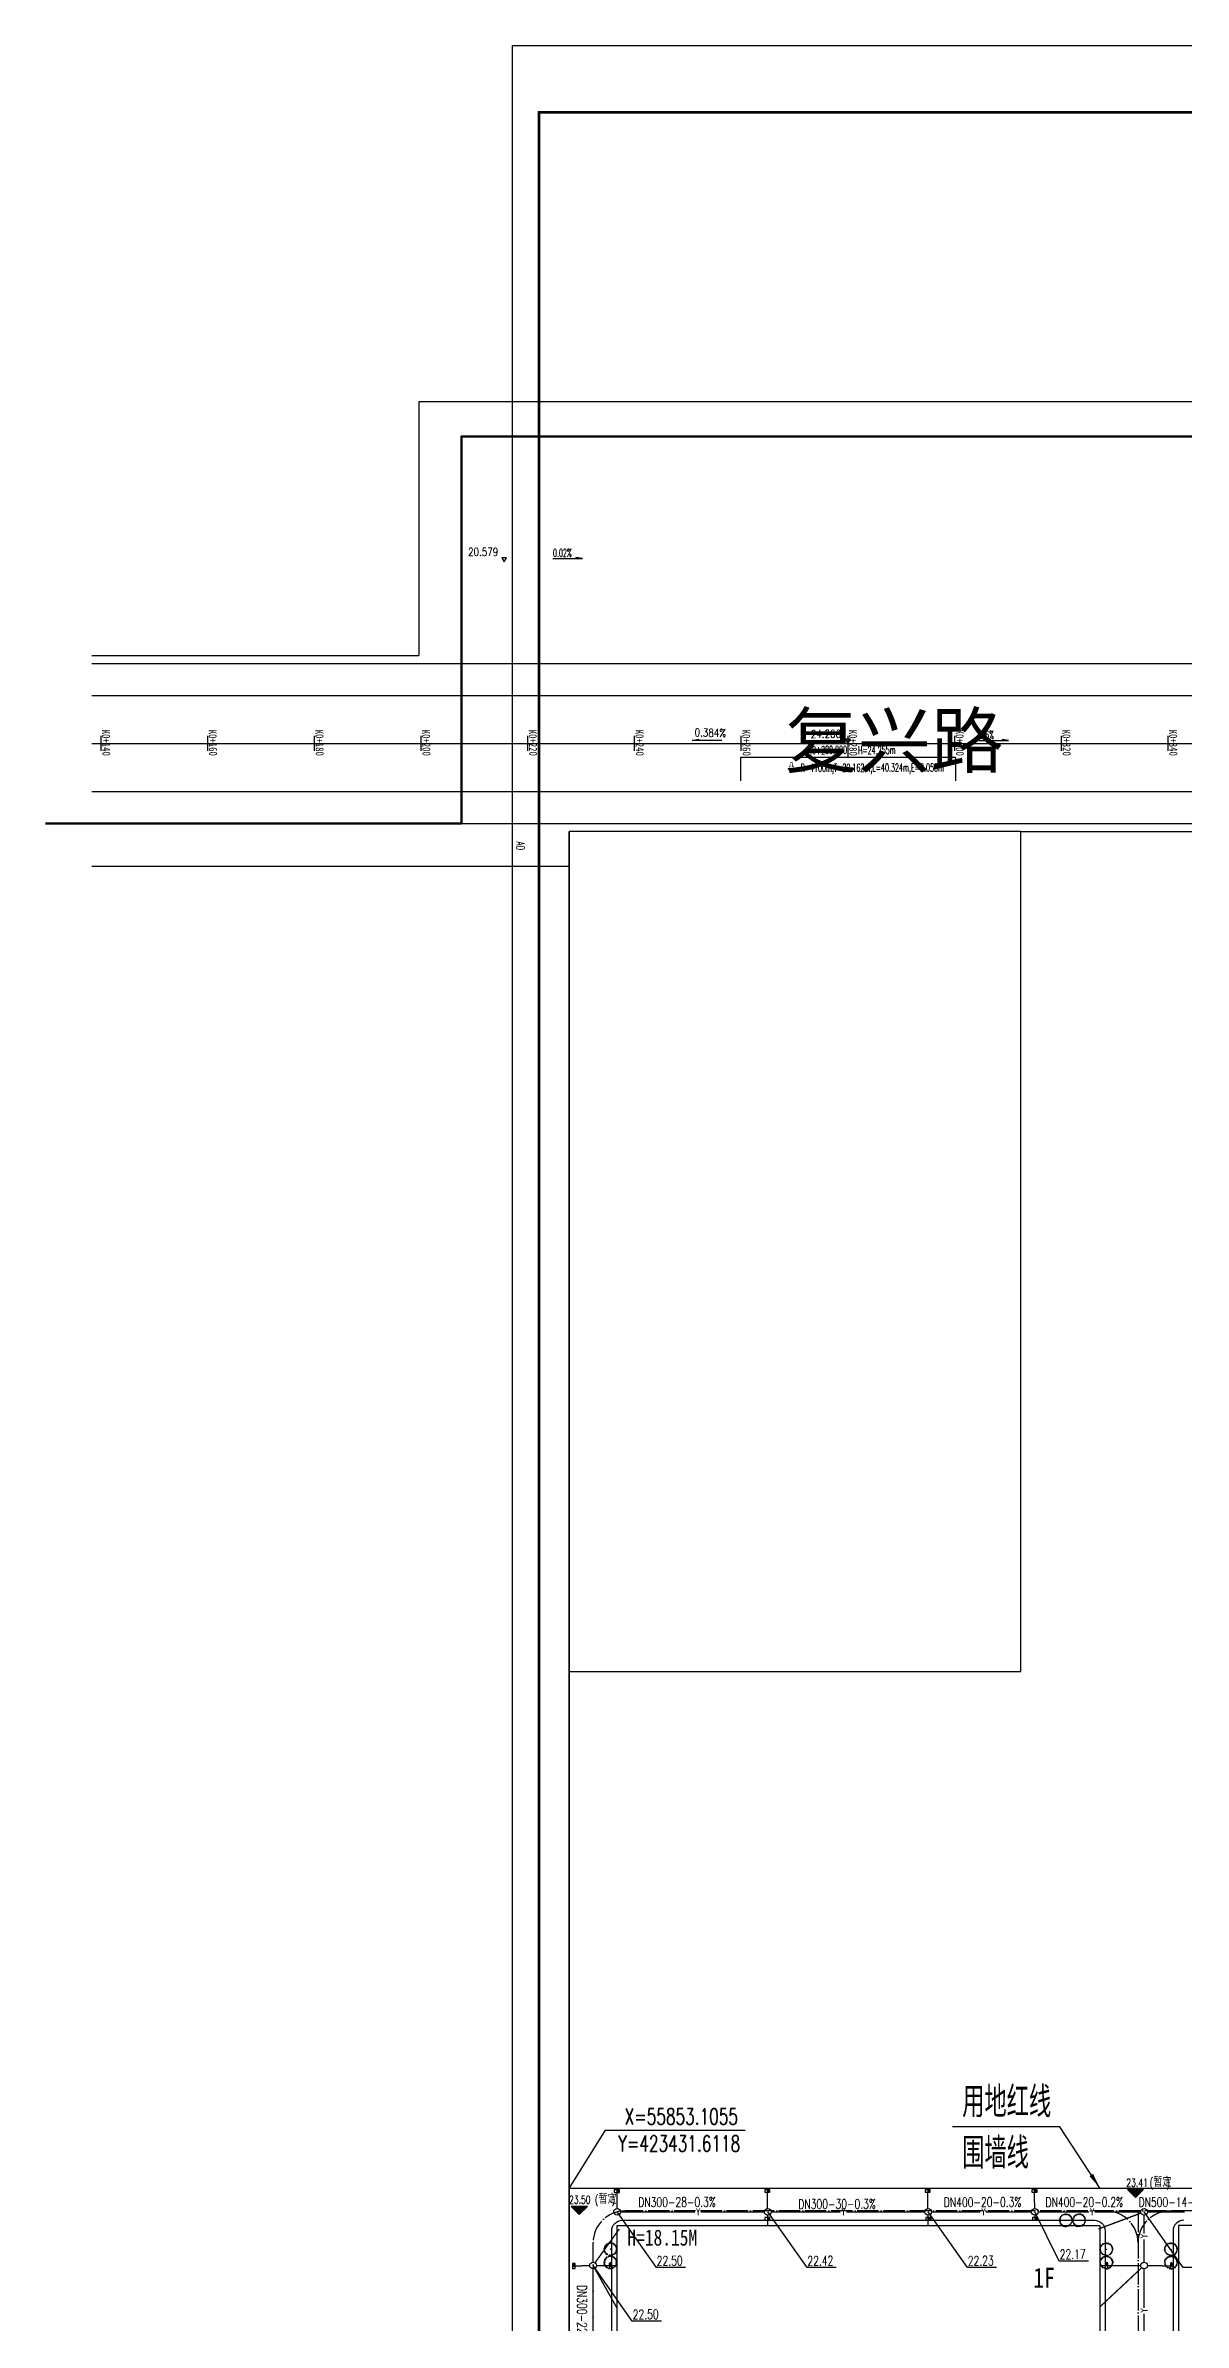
# Model space of a CAD drawing. Header units: millimetres. Extents: x 418304 to 847498, y 48187 to 111456.
# Drawn here: x 423333.5 to 423546.8, y 54803.1 to 55229.9 of the extents above; entities that cross this region are included whole.
import ezdxf

# ---------------------------------------------------------------- set-up
doc = ezdxf.new("R2010")
doc.units = ezdxf.units.MM
doc.header["$LTSCALE"] = 1000
for name, pattern in [('DASH', [0.35, 0.25, -0.1]), ('DOTE', [2.42, 2, -0.2, 0.02, -0.2]), ('X3', [5, 4, -1])]:
    doc.linetypes.add(name, pattern=pattern)
for name, color, linetype in [('A绿-1', 82, 'Continuous'), ('DIM_COOR', 3, 'Continuous'), ('DIM_ELEV', 3, 'Continuous'), ('DIM_LEAD', 3, 'Continuous'), ('PIPE-雨水', 4, 'Continuous'), ('PUB_TEXT', 7, 'Continuous'), ('TEXT_雨水', 7, 'Continuous'), ('TK', 4, 'Continuous'), ('TWT_TEXT', 7, 'Continuous'), ('TWT_雨水口', 4, 'Continuous'), ('WELL_雨水', 4, 'Continuous'), ('建设布局', 7, 'Continuous'), ('规划110kV线路', 255, 'Continuous'), ('路名', 7, 'Continuous'), ('道路', 4, 'Continuous'), ('道路中心线', 1, 'DOTE'), ('道路网', 7, 'Continuous'), ('高程设计数据', 7, 'Continuous')]:
    doc.layers.add(name, color=color, linetype=linetype)
doc.styles.add('_TCH_DIM', font='SIMPLEX', dxfattribs={"bigfont": 'GBCBIG'})
doc.styles.add('_TWT_PIPETEXT', font='SIMPLEX', dxfattribs={"width": 0.8, "height": 3.5, "bigfont": 'HZTXT'})
doc.styles.add('HZ', font='rs.shx', dxfattribs={"width": 0.8, "bigfont": 'hztxt.shx'})
doc.styles.add('图框英文', font='romans.shx', dxfattribs={"width": 0.65, "bigfont": 'hztxt.shx'})
doc.styles.add('等线体', font='simhei.ttf')
doc.styles.add('黑体', font='simhei.ttf', dxfattribs={"width": 0.8, "height": 3.5})
doc.linetypes.add('FENCELINE2', pattern='A,0.25,-0.1,[132,ltypeshp.shx,S=0.1,R=0,X=-0.1,Y=0],-0.1,1', length=1.45)

# ---------------------------------------------------------------- blocks, each defined once
blk = doc.blocks.new('wetrewtewtre')
at = {"layer": '道路网', "color": 8, "linetype": 'Continuous'}
for p, q in [((423342.15, 56138.98), (423790.25, 56138.98)), ((423342.15, 56138.98), (423790.25, 56138.98)), ((423342.15, 56132.98), (423790.25, 56132.98)), ((423342.15, 56132.98), (423790.25, 56132.98)), ((423342.15, 56114.98), (423786.51, 56114.98)), ((423342.15, 56114.98), (423786.51, 56114.98)), ((423342.15, 56108.98), (423786.51, 56108.98)), ((423342.15, 56108.98), (423786.51, 56108.98))]:
    blk.add_line(p, q, dxfattribs=at)
at = {"layer": '道路网', "color": 8, "linetype": 'Continuous', "lineweight": 30}
for p, q in [((423343.9, 56122.58), (423343.9, 56125.38)), ((423343.9, 56122.58), (423343.9, 56125.38)), ((423363.9, 56122.58), (423363.9, 56125.38)), ((423363.9, 56122.58), (423363.9, 56125.38)), ((423383.9, 56122.58), (423383.9, 56125.38)), ((423383.9, 56122.58), (423383.9, 56125.38)), ((423403.9, 56122.58), (423403.9, 56125.38)), ((423403.9, 56122.58), (423403.9, 56125.38)), ((423423.9, 56122.58), (423423.9, 56125.38)), ((423423.9, 56122.58), (423423.9, 56125.38)), ((423443.9, 56122.58), (423443.9, 56125.38)), ((423443.9, 56122.58), (423443.9, 56125.38)), ((423463.9, 56122.58), (423463.9, 56125.38)), ((423463.9, 56122.58), (423463.9, 56125.38)), ((423483.9, 56122.58), (423483.9, 56125.38)), ((423483.9, 56122.58), (423483.9, 56125.38)), ((423503.9, 56122.58), (423503.9, 56125.38)), ((423503.9, 56122.58), (423503.9, 56125.38)), ((423523.9, 56122.58), (423523.9, 56125.38)), ((423523.9, 56122.58), (423523.9, 56125.38)), ((423543.9, 56122.58), (423543.9, 56125.38)), ((423543.9, 56122.58), (423543.9, 56125.38))]:
    blk.add_line(p, q, dxfattribs=at)
at = {"layer": '道路网', "color": 8, "linetype": 'X3'}
blk.add_line((423342.15, 56123.98), (423897.23, 56123.98), dxfattribs=at)
blk.add_line((423342.15, 56123.98), (423897.23, 56123.98), dxfattribs=at)
at = {"layer": '道路网', "color": 8, "linetype": 'Continuous', "style": '等线体', "width": 0.8}
for s, p in [('K0+140', (423344.07, 56126.53)), ('K0+140', (423344.07, 56126.53)), ('K0+160', (423364.07, 56126.53)), ('K0+160', (423364.07, 56126.53)), ('K0+180', (423384.07, 56126.53)), ('K0+180', (423384.07, 56126.53)), ('K0+200', (423404.07, 56126.53)), ('K0+200', (423404.07, 56126.53)), ('K0+220', (423424.07, 56126.53)), ('K0+220', (423424.07, 56126.53)), ('K0+240', (423444.07, 56126.53)), ('K0+240', (423444.07, 56126.53)), ('K0+260', (423464.07, 56126.53)), ('K0+260', (423464.07, 56126.53)), ('K0+280', (423484.07, 56126.53)), ('K0+280', (423484.07, 56126.53)), ('K0+300', (423504.07, 56126.53)), ('K0+300', (423504.07, 56126.53)), ('K0+320', (423524.07, 56126.53)), ('K0+320', (423524.07, 56126.53)), ('K0+340', (423544.07, 56126.53)), ('K0+340', (423544.07, 56126.53))]:
    blk.add_text(s, height=1.5, rotation=271.0552, dxfattribs=at).set_placement(p)
blk = doc.blocks.new('004')
at = {"layer": 'A绿-1', "color": 8}
for p, q in [((-1068, 284), (-1052, 317)), ((-942, 226), (-1068, 284)), ((-1060, 128), (-1052, 186)), ((-966, 56), (-1060, 128)), ((-1052, 317), (-911, 278)), ((-1052, 186), (-950, 121)), ((-1052, -69), (-1052, 3)), ((-1052, 3), (-966, -3)), ((-982, 428), (-966, 461)), ((-927, 415), (-982, 428)), ((-966, 461), (-864, 454)), ((-966, -3), (-966, 56)), ((-950, 121), (-942, 226)), ((-942, 369), (-927, 415)), ((-887, 324), (-942, 369)), ((-911, 278), (-887, 324)), ((-872, 605), (-895, 533)), ((-895, 533), (-864, 481)), ((-825, 585), (-872, 605)), ((-864, 454), (-840, 461)), ((-793, 644), (-825, 585)), ((-762, 716), (-809, 677)), ((-809, 677), (-793, 644)), ((-699, 834), (-770, 749)), ((-770, 749), (-723, 742)), ((-723, 651), (-762, 716)), ((-723, 742), (-691, 683)), ((-691, 683), (-723, 651)), ((-691, 762), (-699, 834)), ((-534, 794), (-691, 762)), ((-511, 892), (-605, 840)), ((-605, 840), (-534, 794)), ((-456, 866), (-511, 892)), ((-401, 899), (-456, 866)), ((-354, 971), (-440, 997)), ((-440, 997), (-401, 899)), ((-283, 860), (-354, 971)), ((-276, 925), (-283, 860)), ((-244, 925), (-276, 925)), ((-205, 1023), (-268, 997)), ((-268, 997), (-244, 925)), ((-182, 945), (-205, 1023)), ((-134, 964), (-182, 945)), ((70, 1036), (-9, 1030)), ((-9, 1030), (-9, 991)), ((70, 977), (70, 1036)), ((93, 938), (70, 977)), ((132, 906), (93, 938)), ((179, 1023), (132, 906)), ((250, 1017), (179, 1023)), ((266, 945), (250, 1017)), ((321, 912), (266, 945)), ((360, 945), (321, 977)), ((321, 977), (321, 912)), ((360, 847), (360, 945)), ((399, 814), (360, 847)), ((438, 853), (399, 814)), ((478, 827), (438, 853)), ((525, 879), (478, 827)), ((564, 847), (525, 879)), ((532, 768), (564, 847)), ((572, 703), (532, 768)), ((564, 670), (572, 703)), ((595, 638), (564, 670)), ((658, 664), (595, 638)), ((697, 618), (658, 664)), ((744, 670), (697, 618)), ((783, 605), (744, 670)), ((791, 481), (783, 605)), ((830, 500), (791, 481)), ((807, 409), (870, 487)), ((838, 343), (807, 409)), ((870, 487), (830, 500)), ((932, 363), (838, 343)), ((932, 200), (885, 200)), ((885, 200), (909, 160)), ((925, 101), (901, 69)), ((901, 69), (972, 16)), ((909, 278), (964, 311)), ((932, 232), (909, 278)), ((909, 160), (972, 160)), ((972, 160), (925, 101)), ((964, 311), (932, 363)), ((972, 16), (972, -69)), ((-1044, -154), (-1068, -193)), ((-1068, -193), (-1029, -219)), ((-989, -108), (-1052, -69)), ((-982, -173), (-1044, -154)), ((-1029, -219), (-1005, -166)), ((-1013, -278), (-989, -258)), ((-997, -310), (-1013, -278)), ((-919, -356), (-997, -310)), ((-974, -173), (-989, -108)), ((-989, -258), (-950, -278)), ((-934, -180), (-974, -173)), ((-950, -278), (-927, -251)), ((-942, -526), (-927, -480)), ((-864, -500), (-942, -526)), ((-927, -251), (-934, -180)), ((-927, -480), (-887, -441)), ((-887, -441), (-919, -356)), ((-887, -585), (-840, -533)), ((-848, -644), (-887, -585)), ((-840, -533), (-864, -500)), ((-801, -585), (-848, -644)), ((-762, -618), (-801, -585)), ((-636, -729), (-715, -657)), ((-683, -788), (-636, -729)), ((-629, -853), (-683, -788)), ((-574, -801), (-629, -853)), ((-401, -853), (-574, -801)), ((-425, -944), (-401, -853)), ((-385, -964), (-425, -944)), ((-338, -944), (-385, -964)), ((-299, -944), (-338, -944)), ((-260, -1010), (-299, -944)), ((-229, -912), (-260, -1010)), ((-182, -912), (-229, -912)), ((-189, -1010), (-182, -912)), ((-127, -1023), (-189, -1010)), ((-119, -938), (-127, -1023)), ((-56, -958), (-119, -938)), ((-56, -1010), (-56, -958)), ((-17, -997), (-56, -1010)), ((70, -1016), (-17, -997)), ((109, -925), (70, -951)), ((70, -951), (70, -1016)), ((132, -1023), (109, -925)), ((195, -997), (132, -1023)), ((226, -944), (164, -944)), ((164, -944), (195, -997)), ((250, -984), (226, -944)), ((297, -964), (250, -984)), ((297, -833), (274, -918)), ((274, -918), (297, -964)), ((328, -912), (297, -833)), ((360, -918), (328, -912)), ((383, -892), (360, -918)), ((407, -866), (383, -892)), ((438, -873), (407, -866)), ((423, -886), (438, -873)), ((454, -918), (423, -886)), ((470, -807), (446, -801)), ((446, -801), (485, -853)), ((564, -853), (454, -918)), ((509, -794), (470, -807)), ((485, -853), (548, -833)), ((556, -735), (493, -761)), ((493, -761), (509, -794)), ((548, -833), (564, -853)), ((650, -794), (556, -735)), ((674, -761), (650, -794)), ((705, -637), (666, -683)), ((666, -683), (674, -761)), ((760, -650), (705, -637)), ((783, -618), (760, -650)), ((776, -513), (768, -552)), ((768, -552), (830, -585)), ((799, -448), (776, -513)), ((807, -618), (783, -618)), ((815, -493), (799, -448)), ((830, -585), (807, -618)), ((862, -474), (815, -493)), ((870, -278), (846, -336)), ((846, -336), (885, -435)), ((885, -435), (862, -474)), ((948, -310), (870, -278)), ((972, -69), (901, -95)), ((901, -95), (901, -180)), ((901, -180), (948, -219)), ((948, -219), (972, -271)), ((972, -271), (948, -310))]:
    blk.add_line(p, q, dxfattribs=at)
blk.add_circle((-32, 10), 31.3, dxfattribs=at)
blk = doc.blocks.new('$TwtSys$00000424')
for p, q in [((-500, 250), (500, 250)), ((-500, -250), (-500, 250)), ((0, -250), (0, 250)), ((500, 250), (500, -250)), ((500, -250), (-500, -250))]:
    blk.add_line(p, q)
blk.add_solid([(0, 250), (500, 250), (0, -250), (500, -250)])
blk = doc.blocks.new('GeYuanFrame_43460816', base_point=(11.55, 13.52))
at = {"layer": 'TK'}
blk.add_lwpolyline([(11.55, 854.52), (1497.55, 854.52), (1497.55, 13.52), (11.55, 13.52)], close=True, dxfattribs=at)
at = {"layer": 'TK', "const_width": 1}
blk.add_lwpolyline([(1487.55, 844.52), (1487.55, 23.52), (36.55, 23.52), (36.55, 844.52)], close=True, dxfattribs=at)
at = {"layer": 'TK', "style": '图框英文', "width": 0.65}
blk.add_text('A0', height=3, dxfattribs=at).set_placement((309.99, 15.04))
blk = doc.blocks.new('$TwtSys$00000187')
blk.add_circle((0, 0, 0), 0.5)

msp = doc.modelspace()

# ---------------------------------------------------------------- hatches: boundary and pattern name
at = {"layer": 'DIM_ELEV'}
for points in [[(423537.797, 54826.523), (423539.297, 54828.023), (423536.297, 54828.023)], [(423433.541, 54823.34), (423435.041, 54824.84), (423432.041, 54824.84)]]:
    msp.add_hatch(color=256, dxfattribs=at).paths.add_polyline_path(points)

# ---------------------------------------------------------------- linework, layer by layer
at = {"color": 1, "linetype": 'DASH', "ltscale": 0.02, "const_width": 0.2}
msp.add_lwpolyline([(423795.015, 54688.265), (423431.612, 54688.3), (423431.612, 54828.233), (423600.93, 54828.233), (423600.93, 55082.608), (423785.939, 55082.608), (423795.015, 55074.44), (423795.015, 54688.265)], dxfattribs=at)
at = {"linetype": 'FENCELINE2', "ltscale": 0.005, "const_width": 0.1}
msp.add_lwpolyline([(423795.015, 54688.265), (423431.612, 54688.3), (423431.612, 54828.233), (423600.93, 54828.233), (423600.93, 55082.608), (423785.939, 55082.608), (423795.015, 55074.44), (423795.015, 54953.82)], dxfattribs=at)
msp.add_lwpolyline([(423440.612, 54821.259), (423531.092, 54821.259), (423531.092, 54693.779), (423440.612, 54693.779)], close=True)
msp.add_lwpolyline([(423709.095, 54770.779), (423709.095, 54821.259), (423545.812, 54821.259), (423545.812, 54770.779), (423709.095, 54770.779)])
at = {"layer": 'DIM_COOR', "color": 3}
for p, q in [((423431.612, 54828.233), (423438.453, 54839.169)), ((423438.453, 54839.169), (423464.633, 54839.169))]:
    msp.add_line(p, q, dxfattribs=at)
at = {"layer": 'DIM_ELEV'}
for p, q in [((423537.797, 54826.523), (423536.297, 54828.023)), ((423539.297, 54828.023), (423536.297, 54828.023)), ((423537.797, 54826.523), (423539.297, 54828.023)), ((423433.541, 54823.34), (423432.041, 54824.84)), ((423435.041, 54824.84), (423432.041, 54824.84)), ((423433.541, 54823.34), (423435.041, 54824.84))]:
    msp.add_line(p, q, dxfattribs=at)
at = {"layer": 'DIM_LEAD'}
for p, q in [((423523.596, 54839.742), (423503.504, 54839.742)), ((423531.138, 54828.233), (423523.596, 54839.742))]:
    msp.add_line(p, q, dxfattribs=at)
msp.add_lwpolyline([(423531.138, 54828.233, 0, 0.8, 0), (423529.493, 54830.743, 0, 0, 0)], format="xyseb", dxfattribs=at)
at = {"layer": 'PIPE-雨水', "linetype": 'Continuous', "ltscale": 0.005, "const_width": 0.25}
for points in [[(423440.578, 54824.442), (423440.57, 54827.464)], [(423468.791, 54824.442), (423468.78, 54827.505)], [(423498.856, 54824.442), (423498.845, 54827.505)], [(423518.856, 54824.442), (423518.845, 54827.505)], [(423441.237, 54823.817), (423455.199, 54823.817)], [(423456.308, 54823.817), (423468.227, 54823.817)], [(423468.852, 54823.192), (423468.852, 54821.259)], [(423469.477, 54823.817), (423482.471, 54823.817)], [(423483.581, 54823.817), (423498.292, 54823.817)], [(423498.917, 54823.192), (423498.917, 54821.259)], [(423499.542, 54823.817), (423508.683, 54823.817)], [(423509.792, 54823.817), (423518.292, 54823.817)], [(423518.93, 54823.192), (423518.939, 54822.766)], [(423519.542, 54823.817), (423529.044, 54823.817)], [(423530.154, 54823.817), (423538.755, 54823.817)], [(423538.795, 54823.597), (423530.852, 54820.619)], [(423539.38, 54823.192), (423539.38, 54819.769)], [(423540.005, 54823.817), (423546.996, 54823.817)], [(423436.477, 54814.276), (423441.035, 54820.619)], [(423539.38, 54818.659), (423539.38, 54814.394)], [(423432.761, 54813.677), (423435.487, 54813.752)], [(423436.112, 54813.144), (423436.112, 54803.256)], [(423436.418, 54813.224), (423440.612, 54805.767)], [(423436.737, 54813.769), (423440.612, 54813.769)], [(423538.924, 54813.341), (423531.092, 54805.994)], [(423538.755, 54813.769), (423531.185, 54813.769)], [(423539.38, 54813.144), (423539.38, 54805.833)], [(423540.005, 54813.758), (423544.364, 54813.685)], [(423539.38, 54804.724), (423539.38, 54798.043)]]:
    msp.add_lwpolyline(points, dxfattribs=at)
at = {"layer": 'TWT_TEXT', "color": 4}
for p, q in [((423447.974, 54813.385), (423440.612, 54823.817)), ((423476.214, 54813.385), (423468.852, 54823.817)), ((423506.279, 54813.385), (423498.917, 54823.817)), ((423523.503, 54814.617), (423518.917, 54823.817)), ((423546.742, 54813.385), (423539.38, 54823.817)), ((423528.949, 54814.617), (423523.503, 54814.617)), ((423443.474, 54803.337), (423436.112, 54813.769)), ((423453.42, 54813.385), (423447.974, 54813.385)), ((423481.66, 54813.385), (423476.214, 54813.385)), ((423511.725, 54813.385), (423506.279, 54813.385)), ((423552.188, 54813.385), (423546.742, 54813.385)), ((423448.92, 54803.337), (423443.474, 54803.337))]:
    msp.add_line(p, q, dxfattribs=at)
at = {"layer": '建设布局', "color": 1, "linetype": 'Continuous', "flags": 128}
for points in [[(423431.612, 54570.899), (423431.612, 55082.608)], [(423431.612, 54570.899), (423431.612, 55082.608)], [(423342.152, 55076.108), (423431.612, 55076.108), (423431.612, 54570.899), (423342.152, 54570.899)], [(423342.152, 55076.108), (423431.612, 55076.108), (423431.612, 54570.899), (423342.152, 54570.899)]]:
    msp.add_lwpolyline(points, dxfattribs=at)
for points in [[(423431.612, 54925.108), (423516.312, 54925.108), (423516.312, 55082.608), (423431.612, 55082.608)], [(423516.312, 55082.608), (423600.93, 55082.608), (423600.93, 54828.233), (423431.612, 54828.233), (423431.612, 54925.108), (423516.312, 54925.108)], [(423431.612, 54925.108), (423516.312, 54925.108), (423516.312, 55082.608), (423431.612, 55082.608)], [(423516.312, 55082.608), (423600.93, 55082.608), (423600.93, 54828.233), (423431.612, 54828.233), (423431.612, 54925.108), (423516.312, 54925.108)]]:
    msp.add_lwpolyline(points, close=True, dxfattribs=at)
at = {"layer": '规划110kV线路', "color": 210, "lineweight": 50, "ltscale": 5, "flags": 128}
msp.add_lwpolyline([(423333.496, 55084.108), (423411.446, 55084.108), (423411.446, 55156.658), (423907.496, 55156.658), (423907.496, 55156.658)], dxfattribs=at)
msp.add_lwpolyline([(423333.496, 55084.108), (423411.446, 55084.108), (423411.446, 55156.658), (423907.496, 55156.658), (423907.496, 55156.658)], dxfattribs=at)
at = {"layer": '道路', "color": 8}
msp.add_line((423544.812, 54820.259), (423544.812, 54771.279), dxfattribs=at)
msp.add_lwpolyline([(423440.612, 54695.779), (423439.612, 54695.779), (423439.612, 54820.259, -0.4142136), (423441.612, 54822.259), (423530.092, 54822.259, -0.4142136), (423532.092, 54820.259), (423532.092, 54693.779), (423531.092, 54693.779)], format="xyb", dxfattribs=at)
msp.add_arc((423546.812, 54820.259), 2, 90, 180, dxfattribs=at)
at = {"layer": '道路中心线', "color": 8, "linetype": 'DOTE', "ltscale": 0.002}
for p, q in [((423597.43, 54824.007), (423442.112, 54824.007)), ((423538.252, 54824.007), (423538.252, 54690.791)), ((423436.112, 54696.791), (423436.112, 54818.007))]:
    msp.add_line(p, q, dxfattribs=at)
for centre, start, end in [((423442.112, 54818.007), 90, 180), ((423532.252, 54818.007), 0, 90), ((423544.252, 54818.007), 90, 180)]:
    msp.add_arc(centre, 6, start, end, dxfattribs=at)
at = {"layer": '道路网', "color": 1, "linetype": 'Continuous'}
for p, q in [((423403.446, 55163.158), (423403.446, 55115.608)), ((423897.23, 55163.158), (423403.446, 55163.158)), ((423403.446, 55163.158), (423403.446, 55115.608)), ((423897.23, 55163.158), (423403.446, 55163.158)), ((423342.152, 55115.608), (423403.446, 55115.608)), ((423342.152, 55115.608), (423403.446, 55115.608))]:
    msp.add_line(p, q, dxfattribs=at)
at = {"layer": '高程设计数据', "color": 1, "linetype": 'Continuous'}
for p, q in [((423463.734, 55096.458), (423463.734, 55092.108)), ((423504.058, 55096.458), (423463.734, 55096.458)), ((423463.734, 55096.458), (423463.734, 55092.108)), ((423504.058, 55096.458), (423463.734, 55096.458)), ((423483.896, 55099.108), (423483.896, 55096.458)), ((423483.896, 55099.108), (423483.896, 55096.458)), ((423504.058, 55096.458), (423504.058, 55092.108)), ((423504.058, 55096.458), (423504.058, 55092.108))]:
    msp.add_line(p, q, dxfattribs=at)
at = {"layer": '高程设计数据', "color": 1, "linetype": 'Continuous', "flags": 128}
for points in [[(423419.446, 55133.158), (423419.888, 55133.924), (423419.004, 55133.924)], [(423419.446, 55133.158), (423419.888, 55133.924), (423419.004, 55133.924)], [(423483.896, 55099.108), (423484.338, 55099.874), (423483.454, 55099.874)], [(423483.896, 55099.108), (423484.338, 55099.874), (423483.454, 55099.874)]]:
    msp.add_lwpolyline(points, close=True, dxfattribs=at)
at = {"layer": '高程设计数据', "color": 4, "linetype": 'Continuous', "flags": 128}
for points in [[(423428.551, 55133.759), (423434.124, 55133.753), (423432.907, 55133.978), (423432.907, 55133.755)], [(423428.551, 55133.759), (423434.124, 55133.753), (423432.907, 55133.978), (423432.907, 55133.755)], [(423460.245, 55099.664), (423454.672, 55099.662), (423455.889, 55099.886), (423455.889, 55099.663)], [(423460.245, 55099.664), (423454.672, 55099.662), (423455.889, 55099.886), (423455.889, 55099.663)], [(423508.433, 55099.651), (423514.006, 55099.645), (423512.789, 55099.87), (423512.789, 55099.646)], [(423508.433, 55099.651), (423514.006, 55099.645), (423512.789, 55099.87), (423512.789, 55099.646)]]:
    msp.add_lwpolyline(points, dxfattribs=at)

# ---------------------------------------------------------------- block references
at = {"xscale": 0.5, "yscale": 0.5, "zscale": 0.5, "rotation": 270}
msp.add_blockref('GeYuanFrame_43460816', (423421.008, 55229.932), dxfattribs=at)
msp.add_blockref('wetrewtewtre', (0, -1024.872))
at = {"layer": 'A绿-1', "yscale": 0.00116705121472478, "zscale": -0.00116705121472478}
for p, xscale, rotation in [((423524.713, 54822.288), 0.001167051214724779, 110.3603193262186), ((423527.191, 54822.302), 0.001167051214724779, 110.3603193262186), ((423439.409, 54814.334), -0.001167051214724779, 159.6396806737815), ((423439.423, 54816.812), -0.001167051214724779, 159.6396806737815), ((423532.28, 54816.812), 0.001167051214724779, 200.3603193262186), ((423532.294, 54814.334), 0.001167051214724779, 200.3603193262186), ((423544.392, 54816.812), 0.001167051214724779, 200.3603193262186), ((423544.406, 54814.334), 0.001167051214724779, 200.3603193262186)]:
    msp.add_blockref('004', p, dxfattribs=dict(at, xscale=xscale, rotation=rotation))
at = {"layer": 'TWT_雨水口', "xscale": -0.0009600000000000009, "yscale": 0.0009600000000000007, "zscale": 0.0009600000000000007}
for p, rotation in [((423440.57, 54827.704), 179.9738152949453), ((423468.78, 54827.745), 179.9738152949453), ((423498.846, 54827.745), 179.9738152949453), ((423518.846, 54827.745), 179.9738152949453), ((423468.78, 54822.531), 179.9738152949453), ((423498.976, 54822.517), 179.9738152949453), ((423518.939, 54822.526), 179.9738152949453), ((423432.521, 54813.677), 269.9869076489578), ((423439.348, 54813.677), 269.9869076489578), ((423532.352, 54813.781), 269.9869076489578), ((423544.604, 54813.684), 269.9869076489578)]:
    msp.add_blockref('$TwtSys$00000424', p, dxfattribs=dict(at, rotation=rotation))
at = {"layer": 'WELL_雨水', "xscale": 1.25, "yscale": 1.25, "zscale": 1.25, "rotation": 2.853456578302296e-08}
for p in [(423440.612, 54823.817), (423468.852, 54823.817), (423498.917, 54823.817), (423518.917, 54823.817), (423539.38, 54823.817), (423436.112, 54813.769), (423539.38, 54813.769)]:
    msp.add_blockref('$TwtSys$00000187', p, dxfattribs=at)

# ---------------------------------------------------------------- texts
at = {"layer": 'PUB_TEXT', "style": '_TCH_DIM'}
for s, height, p in [('用地红线', 5.7872, (423505.304, 54841.542)), ('围墙线', 5.7872, (423505.304, 54831.942)), ('暂定', 1.6879, (423437.156, 54825.365)), ('暂定', 1.6879, (423541.153, 54828.548))]:
    msp.add_text(s, height=height, dxfattribs=at).set_placement(p)
at = {"layer": 'PUB_TEXT'}
for s, height, style, width, p in [('X=55853.1055', 2.975, '_TCH_DIM', 0.705882, (423442.033, 54840.219)), ('Y=423431.6118', 2.975, '_TCH_DIM', 0.705882, (423440.833, 54835.144)), ('(', 1.488, '_TCH_DIM', 0.705882, (423436.456, 54825.365)), (')', 1.488, '_TCH_DIM', 0.705882, (423439.613, 54825.365)), ('23.41', 1.4875, '_TCH_DIM', 0.705882, (423536.053, 54828.548)), ('(', 1.488, '_TCH_DIM', 0.705882, (423540.453, 54828.548)), (')', 1.488, '_TCH_DIM', 0.705882, (423543.61, 54828.548)), ('23.50', 1.4875, '_TCH_DIM', 0.705882, (423431.606, 54825.365)), ('H=18.15M', 3.0042, '黑体', 0.8, (423442.547, 54817.505)), ('1F', 3.7553, '黑体', 0.8, (423518.604, 54809.591))]:
    msp.add_text(s, height=height, dxfattribs=dict(at, style=style, width=width)).set_placement(p)
at = {"layer": 'TEXT_雨水', "style": '_TWT_PIPETEXT', "width": 0.64}
for p in [(423455.449, 54823.192), (423482.721, 54823.192), (423508.933, 54823.192), (423529.294, 54823.192)]:
    msp.add_text('Y', height=1.25, dxfattribs=at).set_placement(p)
for p in [(423540.005, 54818.909), (423540.005, 54804.974)]:
    msp.add_text('Y', height=1.25, rotation=90, dxfattribs=at).set_placement(p)
at = {"layer": 'TWT_TEXT', "color": 4, "style": '_TCH_DIM', "width": 0.705882}
for s, rotation, p in [('DN300-28-0.3%', 0.14551, (423444.59, 54824.748, 39.375)), ('DN300-30-0.3%', 0.14551, (423474.583, 54824.389, 39.375)), ('DN400-20-0.3%', 0.14551, (423501.856, 54824.748, 39.375)), ('DN400-20-0.2%', 0.14551, (423520.916, 54824.748, 39.375)), ('DN500-14-0.2%', 0.14551, (423538.354, 54824.748, 39.375)), ('22.50', 0.64021, (423448.054, 54813.736, 62.17)), ('22.42', 0.64021, (423476.294, 54813.736, 62.17)), ('22.23', 0.64021, (423506.359, 54813.736, 62.17)), ('22.17', 0.64021, (423523.584, 54814.969, 62.17)), ('DN300-22-0.3%', 270.14551, (423433.148, 54810.127, 39.375)), ('22.50', 0.64021, (423443.554, 54803.688, 62.17))]:
    msp.add_text(s, height=1.785, rotation=rotation, dxfattribs=at).set_placement(p)
at = {"layer": '路名', "color": 6, "linetype": 'Continuous', "style": '等线体'}
msp.add_text('复兴路', height=10, dxfattribs=at).set_placement((423472.117, 55094.643))
at = {"layer": '高程设计数据', "color": 1, "linetype": 'Continuous', "style": 'HZ'}
for s, rotation, width, p in [('20.579', 0.18894, 0.8, (423412.693, 55134.25)), ('20.579', 0.18894, 0.8, (423412.693, 55134.25)), ('0.02%%%', 359.92167, 0.5, (423428.583, 55134.07)), ('0.02%%%', 359.92167, 0.5, (423428.583, 55134.07)), ('0.384%', 358.88186, 0.8, (423455.139, 55100.416)), ('0.384%', 358.88186, 0.8, (423455.139, 55100.416)), ('24.206', 0.18894, 0.8, (423476.932, 55100.119)), ('24.206', 0.18894, 0.8, (423476.932, 55100.119)), ('0.6%', 359.92167, 0.5, (423508.465, 55099.962)), ('0.6%', 359.92167, 0.5, (423508.465, 55099.962)), ('K0+280.000', 0.26747, 0.5, (423476.345, 55097.106)), ('K0+280.000', 0.26747, 0.5, (423476.345, 55097.106)), ('H=24.255m', 0.62523, 0.5, (423485.791, 55097.06)), ('H=24.255m', 0.62523, 0.5, (423485.791, 55097.06)), ('凸  R=4100m,T=20.162m,L=40.324m,E=0.050m', 0.07377, 0.5, (423472.793, 55093.792)), ('凸  R=4100m,T=20.162m,L=40.324m,E=0.050m', 0.07377, 0.5, (423472.793, 55093.792))]:
    msp.add_text(s, height=1.5, rotation=rotation, dxfattribs=dict(at, width=width)).set_placement(p)

doc.saveas('drawing.dxf')
